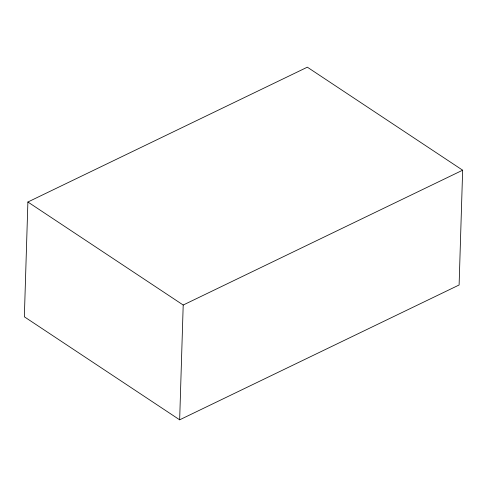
<?xml version="1.0" encoding="UTF-8"?>
<svg xmlns="http://www.w3.org/2000/svg" width="487" height="487" viewBox="0 0 487 487"><rect width="100%" height="100%" fill="white"/><g stroke="black" fill="none" stroke-linecap="round" stroke-linejoin="round"><path stroke-width="0.73" d="M27.893 202.008L24.35 316.8L179.66 419.818L459.107 284.992L462.65 170.2L307.34 67.182L27.893 202.008L183.203 305.026L179.66 419.818M183.203 305.026L462.65 170.2"/></g></svg>
